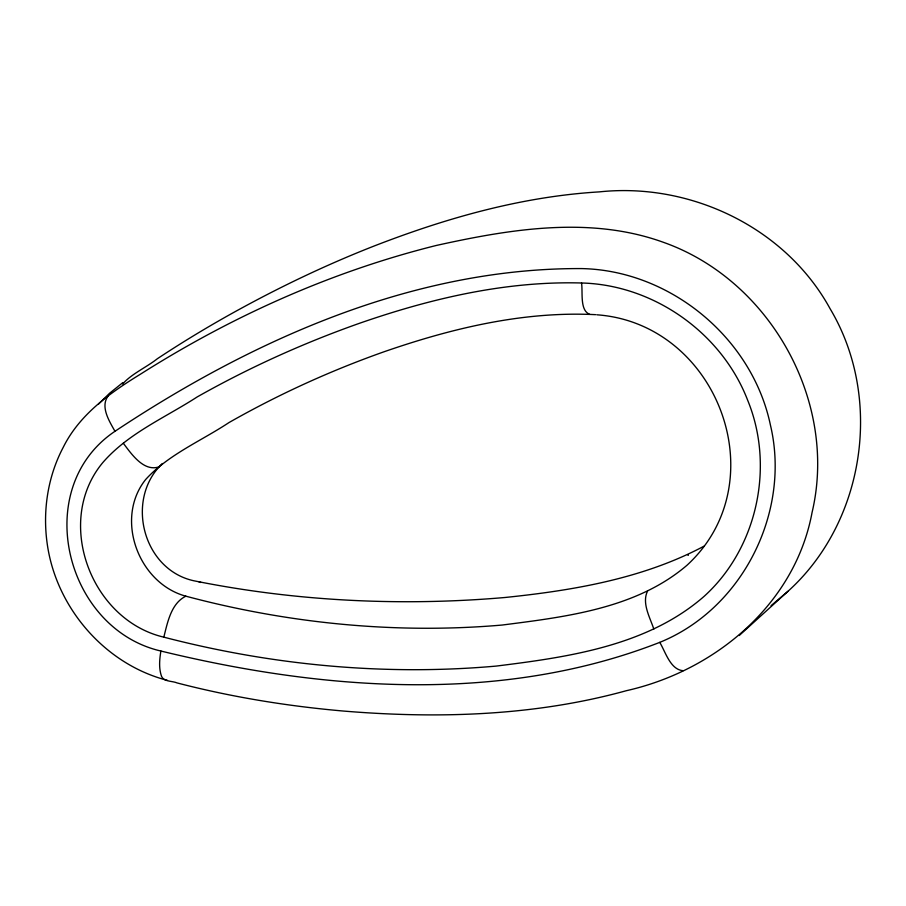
<?xml version="1.0" encoding="UTF-8"?>
<svg xmlns="http://www.w3.org/2000/svg" width="906" height="906" viewBox="0 0 906 906"><rect width="100%" height="100%" fill="white"/><g stroke="black" fill="none" stroke-linecap="round" stroke-linejoin="round"><path stroke-width="1.36" d="M160.883 651.029C323.012 690.463 501.392 704.302 659.761 642.365C742.693 608.696 791.051 511.811 770.428 425.107C752.274 338.131 670.463 270.396 581.675 268.584C413.589 267.768 252.695 339.807 114.971 431.29C30.328 488.198 65.017 628.9 160.883 651.029C159.637 658.787 158.776 666.929 160.985 674.596C162.48 682.195 171.721 680.61 177.089 682.931C231.642 697.088 287.462 706.159 343.601 711.063C437.983 718.854 534.563 716.046 626.306 690.712C714.789 670.825 794.992 604.506 812.07 512.445C838.22 401.811 770.236 280.056 663.441 242.321C590.214 215.798 510.225 229.105 436.318 245.458C331.336 271.585 231.336 316.5 140.102 374.405C109.83 392.978 79.354 414.688 63.194 447.405C47.984 476.205 42.729 509.84 46.976 542.037C55.209 606.51 104.167 664.143 167.474 680.383M163.827 637.156C90.804 620.066 53.884 521.21 102.786 462.604C128.108 433.295 165.277 417.609 197.236 396.907C249.218 367.553 303.838 342.876 360.146 323.057C431.177 298.425 505.922 280.883 581.527 282.989C653.77 284.812 721.889 333 747.756 400.475C774.834 466.613 757.235 548.345 704.041 596.42C647.258 645.967 568.379 657.11 496.148 666.091C384.835 675.967 271.891 665.287 163.827 637.156C167.497 622.592 171.098 603.328 185.855 596.182C288.606 623.555 396.182 634.211 502.218 625.038C565.967 616.85 636.306 608.594 686.929 565.31C777.654 482.06 717.767 323.453 596.816 314.79M739.228 635.514L788.073 591.21C865.139 521.607 883.327 397.881 830.145 308.81C785.706 227.576 690.474 182.174 599.353 191.879C522.139 196.511 446.851 217.859 375.005 245.673C324.744 265.311 276.013 288.788 228.924 315.107C204.552 328.776 180.668 343.295 157.372 358.719C146.466 367.338 131.257 374.008 122.604 384.065M162.367 463.51C124.96 498.991 142.559 569.342 193.556 580.712C295.741 601.324 401.041 606.454 504.88 597.507C573.079 590.474 642.864 578.696 704.007 546.182M98.595 404.031L109.649 393.204L122.774 382.649M108.063 396.013C100.068 406.839 109.411 421.335 114.971 431.29M647.507 591.188C641.641 603.136 649.987 617.462 653.826 629.081M788.073 591.21L771.063 605.65M595.627 314.665C523.475 311.03 451.992 328.244 384.246 351.698C330.543 370.679 278.493 394.404 228.98 422.57C201.166 440.984 168.414 454.495 145.651 479.512C114.371 518.685 138.38 583.339 185.855 596.182M687.609 554.755L688.333 555.367M158.844 466.93C143.522 471.867 131.404 453.895 123.318 443.26M683.079 670.7C670.338 669.636 665.548 652.037 659.761 642.365M199.195 582.218L200.985 582.433M589.67 314.314C579.557 310.475 583 291.981 581.527 282.989"/></g></svg>
